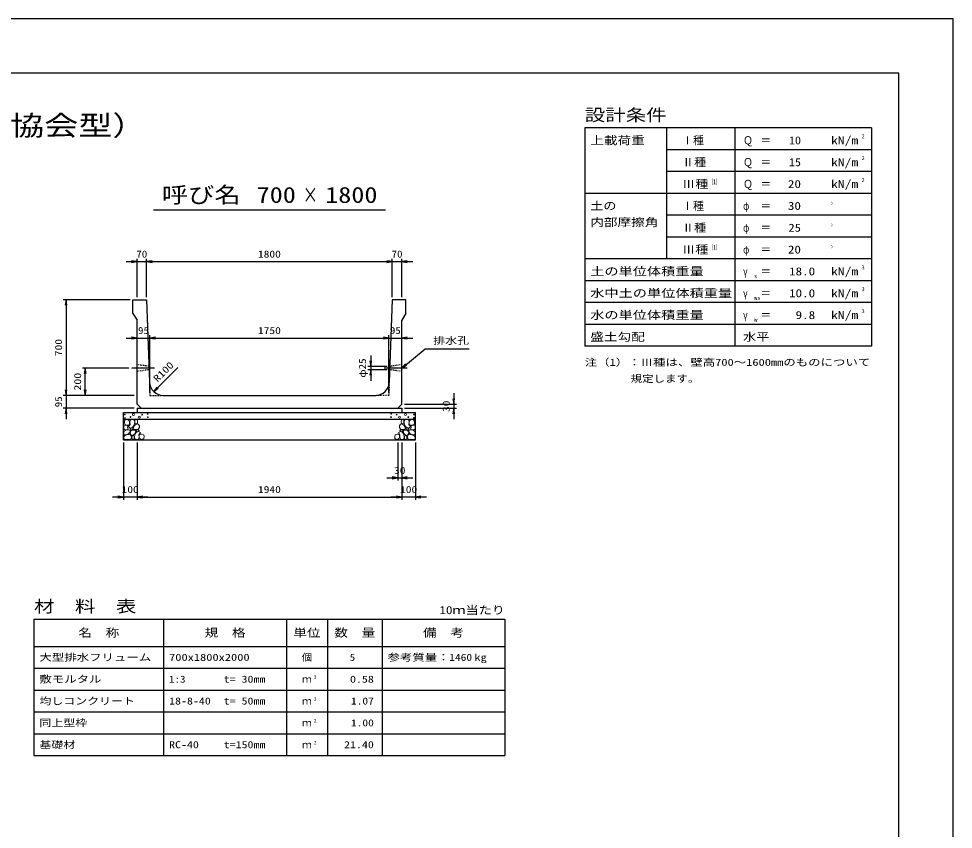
# Model space of a CAD drawing. Units: millimetres at full size. Extents: x 0 to 16820, y 0 to 11880.
# Drawn here: x 9973 to 16820, y 5940 to 11880 of the extents above; entities that cross this region are included whole.
import ezdxf
from ezdxf.enums import TextEntityAlignment as Align

# ---------------------------------------------------------------- set-up
doc = ezdxf.new("R2010")
doc.units = ezdxf.units.MM
doc.linetypes.add('CHAIN', pattern=[18.5, 12, -1.5, 3.5, -1.5])
doc.linetypes.add('DASHED_SPACED', pattern=[12, 6, -6])
for name, color, linetype, lineweight in [('0_2', 7, 'Continuous', 25), ('D-BMK', 2, 'CHAIN', 25), ('D-DCR-HCHn', 4, 'Continuous', 9), ('D-MTR-FRAM', 7, 'Continuous', 25), ('D-MTR-LINE', 7, 'Continuous', 25), ('D-STR-DIM', 7, 'Continuous', 25), ('D-STR-STRn', 1, 'Continuous', 25), ('D-TTL', 2, 'Continuous', 25), ('D-TTL-FRAM', 2, 'Continuous', 25), ('D-TTL-LINE', 7, 'Continuous', 25), ('D-TTL-TXT', 7, 'Continuous', 25)]:
    doc.layers.add(name, color=color, linetype=linetype, lineweight=lineweight)
for name, color, linetype in [('D-DOC', 7, 'Continuous'), ('D-MTR', 7, 'Continuous'), ('D-MTR-TXT', 7, 'Continuous')]:
    doc.layers.add(name, color=color, linetype=linetype)
doc.styles.add('ＭＳ ゴシック', font='')
doc.styles.get('ＭＳ ゴシック').set_extended_font_data('MS Gothic')

# ---------------------------------------------------------------- blocks, each defined once
blk = doc.blocks.new('open_arrow')
at = {"color": 0, "linetype": 'Continuous', "lineweight": -2}
blk.add_lwpolyline([(7.5, 1.25), (0, 0), (7.5, -1.25)], dxfattribs=at)

msp = doc.modelspace()

# ---------------------------------------------------------------- linework, layer by layer
at = {"layer": '0_2'}
msp.add_lwpolyline([(12780, 9320), (12950, 9460), (12990, 9460), (13272.944, 9460)], dxfattribs=at)
at = {"layer": 'D-BMK'}
for p, q in [((10967.006, 9320), (10799.149, 9320)), ((12819.149, 9320), (12651.292, 9320))]:
    msp.add_line(p, q, dxfattribs=at)
at = {"layer": 'D-DCR-HCHn'}
for points in [[(10745.46, 8895.356), (10740.26, 8879.753), (10747.194, 8869.352), (10764.53, 8867.618), (10776.366, 8872.699), (10771.464, 8884.954), (10774.932, 8891.889), (10767.997, 8898.823), (10757.596, 8902.29)], [(10778.399, 8938.696), (10762.796, 8942.163), (10748.928, 8935.228), (10747.194, 8919.626), (10750.661, 8907.491), (10767.997, 8902.29), (10780.132, 8902.29), (10785.333, 8910.958), (10785.333, 8930.028)], [(10792.267, 8940.429), (10787.067, 8924.827), (10788.8, 8907.491), (10776.665, 8888.421), (10792.267, 8879.753), (10809.603, 8888.421), (10820.005, 8902.29), (10823.472, 8924.827), (10820.005, 8936.962), (10809.603, 8942.163)], [(10821.739, 8898.823), (10813.071, 8878.02), (10820.005, 8869.352), (10840.808, 8869.352), (10849.476, 8872.819), (10858.144, 8884.954), (10858.144, 8895.356), (10849.476, 8909.224), (10839.074, 8910.958)], [(10825.206, 8936.962), (10825.206, 8916.159), (10833.874, 8910.958), (10842.542, 8916.159), (10844.275, 8928.294), (10842.542, 8938.696), (10830.407, 8942.163)], [(12798.261, 8898.823), (12806.929, 8878.02), (12799.995, 8869.352), (12779.192, 8869.352), (12770.524, 8872.819), (12761.856, 8884.954), (12761.856, 8895.356), (12770.524, 8909.224), (12780.926, 8910.958)], [(12794.794, 8936.962), (12794.794, 8916.159), (12786.126, 8910.958), (12777.458, 8916.159), (12775.725, 8928.294), (12777.458, 8938.696), (12789.593, 8942.163)], [(12827.733, 8940.429), (12832.933, 8924.827), (12831.2, 8907.491), (12843.335, 8888.421), (12827.733, 8879.753), (12810.397, 8888.421), (12799.995, 8902.29), (12796.528, 8924.827), (12799.995, 8936.962), (12810.397, 8942.163)], [(12841.601, 8938.696), (12857.204, 8942.163), (12871.072, 8935.228), (12872.806, 8919.626), (12869.339, 8907.491), (12852.003, 8902.29), (12839.868, 8902.29), (12834.667, 8910.958), (12834.667, 8930.028)], [(12874.54, 8895.356), (12879.74, 8879.753), (12872.806, 8869.352), (12855.47, 8867.618), (12843.634, 8872.699), (12848.536, 8884.954), (12845.068, 8891.889), (12852.003, 8898.823), (12862.404, 8902.29)], [(10778.366, 8837.757), (10791.208, 8857.019), (10789.603, 8861.834), (10771.946, 8866.65), (10755.894, 8865.045), (10744.658, 8855.414), (10743.052, 8844.177), (10744.658, 8832.941), (10757.499, 8829.731)], [(10784.787, 8797.627), (10796.023, 8802.443), (10799.234, 8818.494), (10792.813, 8829.731), (10781.577, 8832.941), (10767.13, 8831.336), (10751.078, 8824.915), (10743.052, 8815.284), (10743.052, 8804.048), (10747.868, 8797.627), (10767.13, 8799.232)], [(10795.735, 8879.753), (10787.067, 8872.819), (10790.534, 8867.618), (10802.669, 8867.618), (10807.87, 8869.352), (10811.337, 8876.286), (10806.136, 8881.487)], [(10823.311, 8837.757), (10831.337, 8857.019), (10824.916, 8865.045), (10805.654, 8865.045), (10797.628, 8861.834), (10789.603, 8850.598), (10789.603, 8840.967), (10797.628, 8828.125), (10807.259, 8826.52)], [(10850.599, 8799.232), (10855.415, 8813.679), (10853.81, 8829.731), (10865.046, 8847.388), (10850.599, 8855.414), (10834.548, 8847.388), (10824.916, 8834.546), (10821.706, 8813.679), (10824.916, 8802.443), (10834.548, 8797.627)], [(10847.389, 8855.414), (10855.415, 8861.834), (10852.204, 8866.65), (10840.968, 8866.65), (10836.153, 8865.045), (10832.942, 8858.624), (10837.758, 8853.808)], [(10863.441, 8800.837), (10877.887, 8797.627), (10890.729, 8804.048), (10892.334, 8818.494), (10889.124, 8829.731), (10873.072, 8834.546), (10861.836, 8834.546), (10857.02, 8826.52), (10857.02, 8808.863)], [(12756.559, 8800.837), (12742.113, 8797.627), (12729.271, 8804.048), (12727.666, 8818.494), (12730.876, 8829.731), (12746.928, 8834.546), (12758.164, 8834.546), (12762.98, 8826.52), (12762.98, 8808.863)], [(12769.401, 8799.232), (12764.585, 8813.679), (12766.19, 8829.731), (12754.954, 8847.388), (12769.401, 8855.414), (12785.452, 8847.388), (12795.084, 8834.546), (12798.294, 8813.679), (12795.084, 8802.443), (12785.452, 8797.627)], [(12772.611, 8855.414), (12764.585, 8861.834), (12767.796, 8866.65), (12779.032, 8866.65), (12783.847, 8865.045), (12787.058, 8858.624), (12782.242, 8853.808)], [(12796.689, 8837.757), (12788.663, 8857.019), (12795.084, 8865.045), (12814.346, 8865.045), (12822.372, 8861.834), (12830.397, 8850.598), (12830.397, 8840.967), (12822.372, 8828.125), (12812.741, 8826.52)], [(12824.265, 8879.753), (12832.933, 8872.819), (12829.466, 8867.618), (12817.331, 8867.618), (12812.13, 8869.352), (12808.663, 8876.286), (12813.864, 8881.487)], [(12835.213, 8797.627), (12823.977, 8802.443), (12820.766, 8818.494), (12827.187, 8829.731), (12838.423, 8832.941), (12852.87, 8831.336), (12868.922, 8824.915), (12876.948, 8815.284), (12876.948, 8804.048), (12872.132, 8797.627), (12852.87, 8799.232)], [(12841.634, 8837.757), (12828.792, 8857.019), (12830.397, 8861.834), (12848.054, 8866.65), (12864.106, 8865.045), (12875.342, 8855.414), (12876.948, 8844.177), (12875.342, 8832.941), (12862.501, 8829.731)], [(10820.101, 8802.443), (10820.101, 8821.705), (10812.075, 8826.52), (10804.049, 8821.705), (10802.444, 8810.469), (10804.049, 8800.837), (10815.285, 8797.627)], [(12799.899, 8802.443), (12799.899, 8821.705), (12807.925, 8826.52), (12815.951, 8821.705), (12817.556, 8810.469), (12815.951, 8800.837), (12804.715, 8797.627)]]:
    msp.add_lwpolyline(points, close=True, dxfattribs=at)
for centre, radius in [((10750.727, 8978.955), 3), ((10813.336, 8978.955), 7.5), ((10877.708, 8978.164), 3), ((10918.131, 8985.006), 3), ((12701.869, 8985.006), 3), ((12742.292, 8978.164), 3), ((12806.664, 8978.955), 7.5), ((12869.273, 8978.955), 3), ((10751.869, 8953.91), 3), ((10792.292, 8960.752), 3), ((10856.664, 8959.961), 7.5), ((10919.273, 8959.961), 3), ((12700.727, 8959.961), 3), ((12763.336, 8959.961), 7.5), ((12827.708, 8960.752), 3), ((12868.131, 8953.91), 3)]:
    msp.add_circle(centre, radius, dxfattribs=at)
at = {"layer": 'D-MTR-FRAM'}
for p, q in [((10085, 7480), (13535, 7480)), ((10085, 7480), (10085, 6480)), ((13535, 7480), (13535, 6480)), ((10085, 6480), (13535, 6480))]:
    msp.add_line(p, q, dxfattribs=at)
at = {"layer": 'D-MTR-LINE'}
for p, q in [((11035, 7480), (11035, 6480)), ((11935, 7480), (11935, 6480)), ((12235, 7480), (12235, 6480)), ((12635, 7480), (12635, 6480)), ((10085, 7280), (13535, 7280)), ((10085, 7120), (13535, 7120)), ((10085, 6960), (13535, 6960)), ((10085, 6800), (13535, 6800)), ((10085, 6640), (13535, 6640))]:
    msp.add_line(p, q, dxfattribs=at)
at = {"layer": 'D-STR-DIM'}
for p, q in [((10760, 10100), (10990, 10100)), ((10840, 9840), (10840, 10120)), ((10910, 9840), (10910, 10120)), ((10910, 9840), (10910, 10120)), ((10910, 10100), (12710, 10100)), ((12630, 10100), (12860, 10100)), ((12710, 9840), (12710, 10120)), ((12710, 9840), (12710, 10120)), ((12780, 9840), (12780, 10120)), ((10790, 9820), (10300, 9820)), ((10320, 9820), (10320, 9120)), ((10760, 9540), (11015, 9540)), ((10935, 9140), (10935, 9560)), ((10935, 9140), (10935, 9560)), ((10935, 9540), (12685, 9540)), ((12605, 9540), (12860, 9540)), ((12685, 9140), (12685, 9560)), ((12685, 9140), (12685, 9560)), ((12552.143, 9412.5), (12552.143, 9227.5)), ((10779.149, 9320), (10440, 9320)), ((10460, 9120), (10460, 9320)), ((10962.055, 9148.038), (11138.832, 9324.815)), ((12672.589, 9332.5), (12532.143, 9332.5)), ((12671.696, 9307.5), (12532.143, 9307.5)), ((10320, 9200), (10320, 8945)), ((10820, 9120), (10300, 9120)), ((10820, 9120), (10300, 9120)), ((10820, 9120), (10440, 9120)), ((13160, 9135), (13160, 8945)), ((12800, 9055), (13180, 9055)), ((10820, 9025), (10300, 9025)), ((12800, 9025), (13180, 9025)), ((10740, 8775), (10740, 8355)), ((10840, 8775), (10840, 8355)), ((10840, 8775), (10840, 8355)), ((12750, 8775), (12750, 8495)), ((12780, 8775), (12780, 8355)), ((12780, 8775), (12780, 8355)), ((12780, 8775), (12780, 8495)), ((12880, 8775), (12880, 8355)), ((12670, 8515), (12860, 8515)), ((10920, 8375), (10660, 8375)), ((10840, 8375), (12780, 8375)), ((12960, 8375), (12700, 8375))]:
    msp.add_line(p, q, dxfattribs=at)
at = {"layer": 'D-STR-STRn'}
for p, q in [((10810, 9820), (10910, 9820)), ((10810, 9720), (10810, 9820)), ((10910, 9820), (10931.556, 9216.431)), ((12710, 9820), (12688.444, 9216.431)), ((12810, 9820), (12710, 9820)), ((12810, 9720), (12810, 9820)), ((10810, 9720), (10840, 9670)), ((10840, 9055), (10840, 9670)), ((12810, 9720), (12780, 9670)), ((12780, 9055), (12780, 9670)), ((11031.492, 9120), (12588.508, 9120)), ((10840, 9055), (10870, 9025)), ((12780, 9055), (12750, 9025)), ((10740, 8795), (10740, 8995)), ((10740, 8995), (12880, 8995)), ((10840, 9025), (12780, 9025)), ((10840, 9025), (10840, 8995)), ((12780, 9025), (12780, 8995)), ((12880, 8795), (12880, 8995)), ((10740, 8945), (12880, 8945)), ((10740, 8795), (12880, 8795))]:
    msp.add_line(p, q, dxfattribs=at)
at = {"layer": 'D-STR-STRn', "color": 2, "linetype": 'DASHED_SPACED'}
for p, q in [((10927.411, 9332.5), (10840, 9345)), ((12780, 9345), (12692.589, 9332.5)), ((10928.304, 9307.5), (10840, 9295)), ((12780, 9295), (12691.696, 9307.5)), ((10931.556, 9216.431), (10935, 9120)), ((12688.444, 9216.431), (12685, 9120)), ((10935, 9120), (11031.492, 9120)), ((12685, 9120), (12588.508, 9120))]:
    msp.add_line(p, q, dxfattribs=at)
at = {"layer": 'D-STR-STRn'}
for centre, start, end in [((11031.492, 9220), 182.04541, 270), ((12588.508, 9220), 270, 357.95459)]:
    msp.add_arc(centre, 100, start, end, dxfattribs=at)
at = {"layer": 'D-TTL'}
for points in [[(0, 0), (16820, 0), (16820, 11880), (0, 11880)], [(400, 400), (16420, 400), (16420, 11480), (400, 11480)]]:
    msp.add_lwpolyline(points, close=True, dxfattribs=at)
at = {"layer": 'D-TTL-FRAM'}
for p, q in [((16220, 11080), (14120, 11080)), ((14120, 11080), (14120, 9480)), ((16220, 11080), (16220, 9480)), ((16220, 9480), (14120, 9480))]:
    msp.add_line(p, q, dxfattribs=at)
at = {"layer": 'D-TTL-LINE'}
for p, q in [((14720, 11080), (14720, 10120)), ((15220, 11080), (15220, 9480)), ((16220, 10920), (14720, 10920)), ((16220, 10760), (14720, 10760)), ((16220, 10600), (14120, 10600)), ((16220, 10440), (14720, 10440)), ((16220, 10280), (14720, 10280)), ((16220, 10120), (14120, 10120)), ((16220, 9960), (14120, 9960)), ((16220, 9800), (14120, 9800)), ((16220, 9640), (14120, 9640))]:
    msp.add_line(p, q, dxfattribs=at)
at = {"layer": 'D-TTL-TXT'}
msp.add_line((10960, 10480), (12660, 10480), dxfattribs=at)

# ---------------------------------------------------------------- block references
at = {"layer": '0_2', "xscale": 5.33, "yscale": 5.33, "rotation": 39.5}
msp.add_blockref('open_arrow', (12780, 9320), dxfattribs=at)
at = {"layer": 'D-STR-DIM', "xscale": 5.33, "yscale": 5.33}
for p, rotation in [((10840, 10100), 180), ((12710, 10100), 180), ((12710, 10100), 180), ((10320, 9820), 270), ((10840, 9540), 180), ((12685, 9540), 180), ((12685, 9540), 180), ((10460, 9320), 270), ((12552.143, 9332.5), 90), ((12552.143, 9307.5), 270), ((10962.055, 9148.038), 45), ((10320, 9120), 90), ((10320, 9120), 90), ((10460, 9120), 90), ((13160, 9055), 90), ((10320, 9025), 270), ((13160, 9025), 270), ((12750, 8515), 180), ((10740, 8375), 180), ((12780, 8375), 180), ((12780, 8375), 180)]:
    msp.add_blockref('open_arrow', p, dxfattribs=dict(at, rotation=rotation))
for p in [(10910, 10100), (10910, 10100), (12780, 10100), (10935, 9540), (10935, 9540), (12780, 9540), (12780, 8515), (10840, 8375), (10840, 8375), (12880, 8375)]:
    msp.add_blockref('open_arrow', p, dxfattribs=at)

# ---------------------------------------------------------------- texts
at = {"layer": '0_2', "style": 'ＭＳ ゴシック', "width": 1.25}
msp.add_text('排水孔', height=51.32, dxfattribs=at).set_placement((13010, 9480), align=Align.BOTTOM_LEFT)
at = {"layer": 'D-DOC', "style": 'ＭＳ ゴシック'}
for s, width, p in [('注（1）：Ⅲ種は、壁高700～1600mmのものについて', 1.3, (14120, 9320.667)), ('\u3000\u3000\u3000\u3000規定します。', 1.2, (14120, 9200.667))]:
    msp.add_text(s, height=51.32, dxfattribs=dict(at, width=width)).set_placement(p, align=Align.BOTTOM_LEFT)
at = {"layer": 'D-MTR', "style": 'ＭＳ ゴシック', "width": 1.25}
msp.add_text('材\u3000料\u3000表', height=87.98, dxfattribs=at).set_placement((10085, 7504), align=Align.BOTTOM_LEFT)
at = {"layer": 'D-MTR', "style": 'ＭＳ ゴシック', "width": 1.2}
msp.add_text('10ｍ当たり', height=58.65, dxfattribs=at).set_placement((13535, 7499.333), align=Align.BOTTOM_RIGHT)
at = {"layer": 'D-MTR-TXT', "style": 'ＭＳ ゴシック'}
for s, height, width, p in [('名\u3000称', 58.65, 1.25, (10560, 7380)), ('規\u3000格', 58.65, 1.25, (11485, 7380)), ('単位', 58.65, 1.25, (12085, 7380)), ('数\u3000量', 58.65, 1.25, (12435, 7380)), ('備\u3000考', 58.65, 1.25, (13085, 7380)), ('個', 51.32, 1.1, (12085, 7200))]:
    msp.add_text(s, height=height, dxfattribs=dict(at, width=width)).set_placement(p, align=Align.MIDDLE_CENTER)
for s, width, p in [('大型排水フリューム', 1.3, (10125, 7200)), ('700x1800x2000', 1.3, (11075, 7200)), ('参考質量：    kg', 1.3, (12675, 7200)), ('敷モルタル', 1.3, (10125, 7040)), ('1:3', 1.15, (11075, 7040)), ('t= 30mm', 1.25, (11475, 7040)), ('均しコンクリート', 1.25, (10125, 6880)), ('18-8-40', 1.25, (11075, 6880)), ('t= 50mm', 1.25, (11475, 6880)), ('同上型枠', 1.25, (10125, 6720)), ('基礎材', 1.25, (10125, 6560)), ('RC-40', 1.25, (11075, 6560)), ('t=150mm', 1.25, (11475, 6560))]:
    msp.add_text(s, height=51.32, dxfattribs=dict(at, width=width)).set_placement(p, align=Align.MIDDLE_LEFT)
for s, width, p in [('5', 1.15, (12438.553, 7200)), ('1460', 1.2, (13295, 7200)), ('0.58', 1.25, (12575, 7040)), ('1.07', 1.2, (12575, 6880)), ('1.00', 1.2, (12575, 6720)), ('21.40', 1.25, (12575, 6560))]:
    msp.add_text(s, height=51.32, dxfattribs=dict(at, width=width)).set_placement(p, align=Align.MIDDLE_RIGHT)
for p in [(12085, 7040), (12085, 6880), (12085, 6720), (12085, 6560)]:
    msp.add_text('ｍ', height=51.32, dxfattribs=at).set_placement(p, align=Align.MIDDLE_CENTER)
at = {"layer": 'D-MTR-TXT', "style": 'ＭＳ ゴシック', "width": 1.15}
for s, p in [('3', (12135, 7035.333)), ('3', (12135, 6875.333)), ('2', (12135, 6715.333)), ('2', (12135, 6555.333))]:
    msp.add_text(s, height=25.66, dxfattribs=at).set_placement(p, align=Align.BOTTOM_LEFT)
at = {"layer": 'D-STR-DIM', "style": 'ＭＳ ゴシック'}
for s, width, p in [('70', 1.15, (10875, 10155)), ('1800', 1.2, (11810, 10155)), ('70', 1.15, (12745, 10155)), ('95', 1.15, (10887.5, 9595)), ('1750', 1.2, (11810, 9595)), ('95', 1.15, (12732.5, 9595)), ('30', 1.2, (12765, 8570)), ('100', 1.2, (10790, 8430)), ('1940', 1.2, (11810, 8430)), ('100', 1.2, (12830, 8430))]:
    msp.add_text(s, height=51.32, dxfattribs=dict(at, width=width)).set_placement(p, align=Align.MIDDLE_CENTER)
for s, width, p in [('700', 1.2, (10265, 9470)), ('φ25', 1.15, (12491.458, 9320)), ('200', 1.25, (10405, 9220)), ('95', 1.15, (10265, 9072.5)), ('30', 1.2, (13105, 9040))]:
    msp.add_text(s, height=51.32, rotation=90, dxfattribs=dict(at, width=width)).set_placement(p, align=Align.MIDDLE_CENTER)
at = {"layer": 'D-STR-DIM', "style": 'ＭＳ ゴシック', "width": 1.25}
msp.add_text('R100', height=51.32, rotation=45, dxfattribs=at).set_placement((11000.995, 9202.063), align=Align.BOTTOM_LEFT)
at = {"layer": 'D-TTL-TXT', "style": 'ＭＳ ゴシック'}
for s, height, width, p in [('設計条件', 87.98, 1.25, (14120, 11104)), ('上載荷重', 58.65, 1.25, (14160, 10941.333)), ('2', 29.33, 1.15, (16148, 10994.667)), ('Ｑ', 58.65, 0.9, (15280, 10941.333)), ('＝', 58.65, 0.95, (15408, 10941.333)), ('kN/m', 58.65, 1.25, (15924, 10941.333)), ('Ⅱ種', 58.65, 1.1, (14833.333, 10781.333)), ('Ｑ', 58.65, 0.9, (15280, 10781.333)), ('＝', 58.65, 0.95, (15408, 10781.333)), ('kN/m', 58.65, 1.25, (15924, 10781.333)), ('2', 29.33, 1.15, (16148, 10834.667)), ('Ⅲ種', 58.65, 1.2, (14833.333, 10621.333)), ('（1）', 36.66, 0.6, (15031.179, 10655.282)), ('Ｑ', 58.65, 0.9, (15280, 10621.333)), ('＝', 58.65, 0.95, (15408, 10621.333)), ('kN/m', 58.65, 1.25, (15924, 10621.333)), ('2', 29.33, 1.15, (16148, 10674.667)), ('土の', 58.65, 1.2, (14160, 10461.333)), ('φ', 58.65, 0.75, (15280, 10461.333)), ('＝', 58.65, 0.95, (15408, 10461.333)), ('°', 58.65, 0.3, (15924, 10461.333)), ('内部摩擦角', 58.65, 1.25, (14160, 10341.333)), ('Ⅱ種', 58.65, 1.1, (14833.333, 10301.333)), ('φ', 58.65, 0.75, (15280, 10301.333)), ('＝', 58.65, 0.95, (15408, 10301.333)), ('°', 58.65, 0.3, (15924, 10301.333)), ('Ⅲ種', 58.65, 1.2, (14833.333, 10141.333)), ('（1）', 36.66, 0.6, (15031.179, 10175.282)), ('φ', 58.65, 0.75, (15280, 10141.333)), ('°', 58.65, 0.3, (15924, 10141.333)), ('＝', 58.65, 0.95, (15408, 10141.333)), ('土の単位体積重量', 58.65, 1.3, (14160, 9981.333)), ('3', 29.33, 1.15, (16148, 10034.667)), ('γ', 58.65, 0.75, (15280, 9981.333)), ('s', 29.33, 1.15, (15360, 9970.667)), ('＝', 58.65, 0.95, (15408, 9981.333)), ('kN/m', 58.65, 1.25, (15924, 9981.333)), ('水中土の単位体積重量', 58.65, 1.3, (14160, 9821.333)), ('γ', 58.65, 0.75, (15280, 9821.333)), ('＝', 58.65, 0.95, (15408, 9821.333)), ('kN/m', 58.65, 1.25, (15924, 9821.333)), ('3', 29.33, 1.15, (16148, 9874.667)), ('ws', 29.33, 1.2, (15360, 9810.667)), ('水の単位体積重量', 58.65, 1.3, (14160, 9661.333)), ('γ', 58.65, 0.75, (15280, 9661.333)), ('kN/m', 58.65, 1.25, (15924, 9661.333)), ('3', 29.33, 1.15, (16148, 9714.667)), ('w', 29.33, 1.25, (15360, 9650.667)), ('＝', 58.65, 0.95, (15408, 9661.333)), ('盛土勾配', 58.65, 1.25, (14160, 9501.333)), ('水平', 58.65, 1.2, (15280, 9501.333))]:
    msp.add_text(s, height=height, dxfattribs=dict(at, width=width)).set_placement(p, align=Align.BOTTOM_LEFT)
for s, height, width, p in [('大型排水フリューム（農業土木事業協会型）', 146.6, 1.25, (8410, 10980)), ('呼び名', 117.3, 1.2, (11310, 10495)), ('700', 117.3, 1.2, (11860, 10495)), ('×', 117.3, 0.7, (12110, 10495)), ('1800', 117.3, 1.2, (12410, 10495))]:
    msp.add_text(s, height=height, dxfattribs=dict(at, width=width)).set_placement(p, align=Align.BOTTOM_CENTER)
for p in [(14833.333, 10941.333), (14833.333, 10461.333)]:
    msp.add_text('Ⅰ種', height=58.65, dxfattribs=at).set_placement(p, align=Align.BOTTOM_LEFT)
for s, width, p in [('10', 1.1, (15704, 10941.333)), ('15', 1.1, (15704, 10781.333)), ('20', 1.2, (15704, 10621.333)), ('30', 1.2, (15704, 10461.333)), ('25', 1.15, (15704, 10301.333)), ('20', 1.2, (15704, 10141.333)), ('18.0', 1.2, (15808, 9981.333)), ('10.0', 1.2, (15808, 9821.333)), ('9.8', 1.2, (15808, 9661.333))]:
    msp.add_text(s, height=58.65, dxfattribs=dict(at, width=width)).set_placement(p, align=Align.BOTTOM_RIGHT)

doc.saveas('drawing.dxf')
